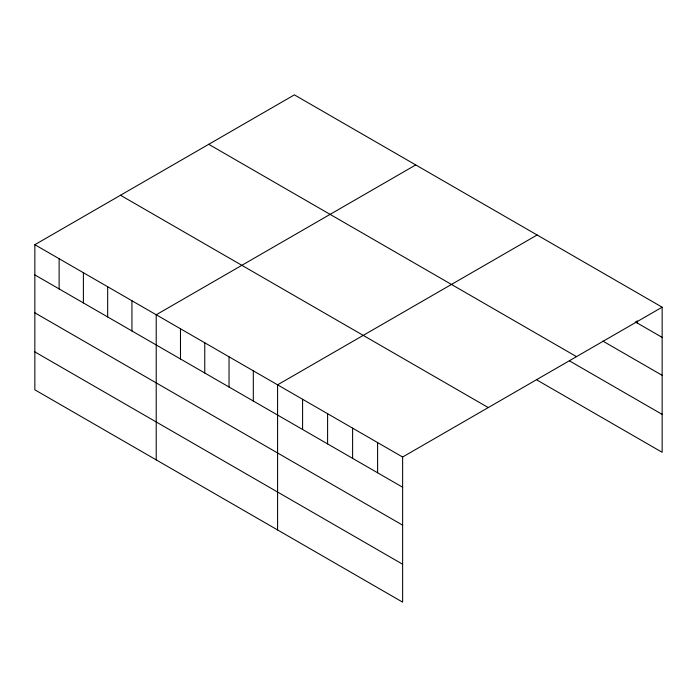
<?xml version="1.0" encoding="UTF-8"?>
<svg xmlns="http://www.w3.org/2000/svg" width="697" height="697" viewBox="0 0 697 697"><rect width="100%" height="100%" fill="white"/><g stroke="black" fill="none" stroke-linecap="round" stroke-linejoin="round"><path stroke-width="1.05" d="M34.85 244.699L402.622 457.023L402.622 602.138L34.85 389.815L34.85 244.699L294.378 94.862L662.15 307.185L662.15 452.301L537.108 380.109M415.743 164.928L156.215 314.765L156.215 459.881M537.108 234.994L277.58 384.831L277.58 529.947M402.622 457.023L662.15 307.185M635.289 321.883L662.15 337.392M602.87 341.094L662.15 375.317M208.734 144.305L576.506 356.637M569.527 360.907L662.15 414.384M120.494 195.247L488.266 407.579M34.85 274.906L402.622 487.229M34.85 312.822L402.622 525.155M34.85 351.889L402.622 564.221M637.145 320.803L637.145 322.955M377.608 442.586L377.608 472.793M352.604 428.15L352.604 458.356M327.599 413.713L327.599 443.919M302.585 399.276L302.585 429.483M253.307 370.821L253.307 401.028M229.034 356.803L229.034 387.018M204.761 342.793L204.761 373M180.488 328.784L180.488 358.99M131.942 300.755L131.942 330.962M107.669 286.737L107.669 316.943M83.396 272.727L83.396 302.934M59.123 258.709L59.123 288.915"/></g></svg>
